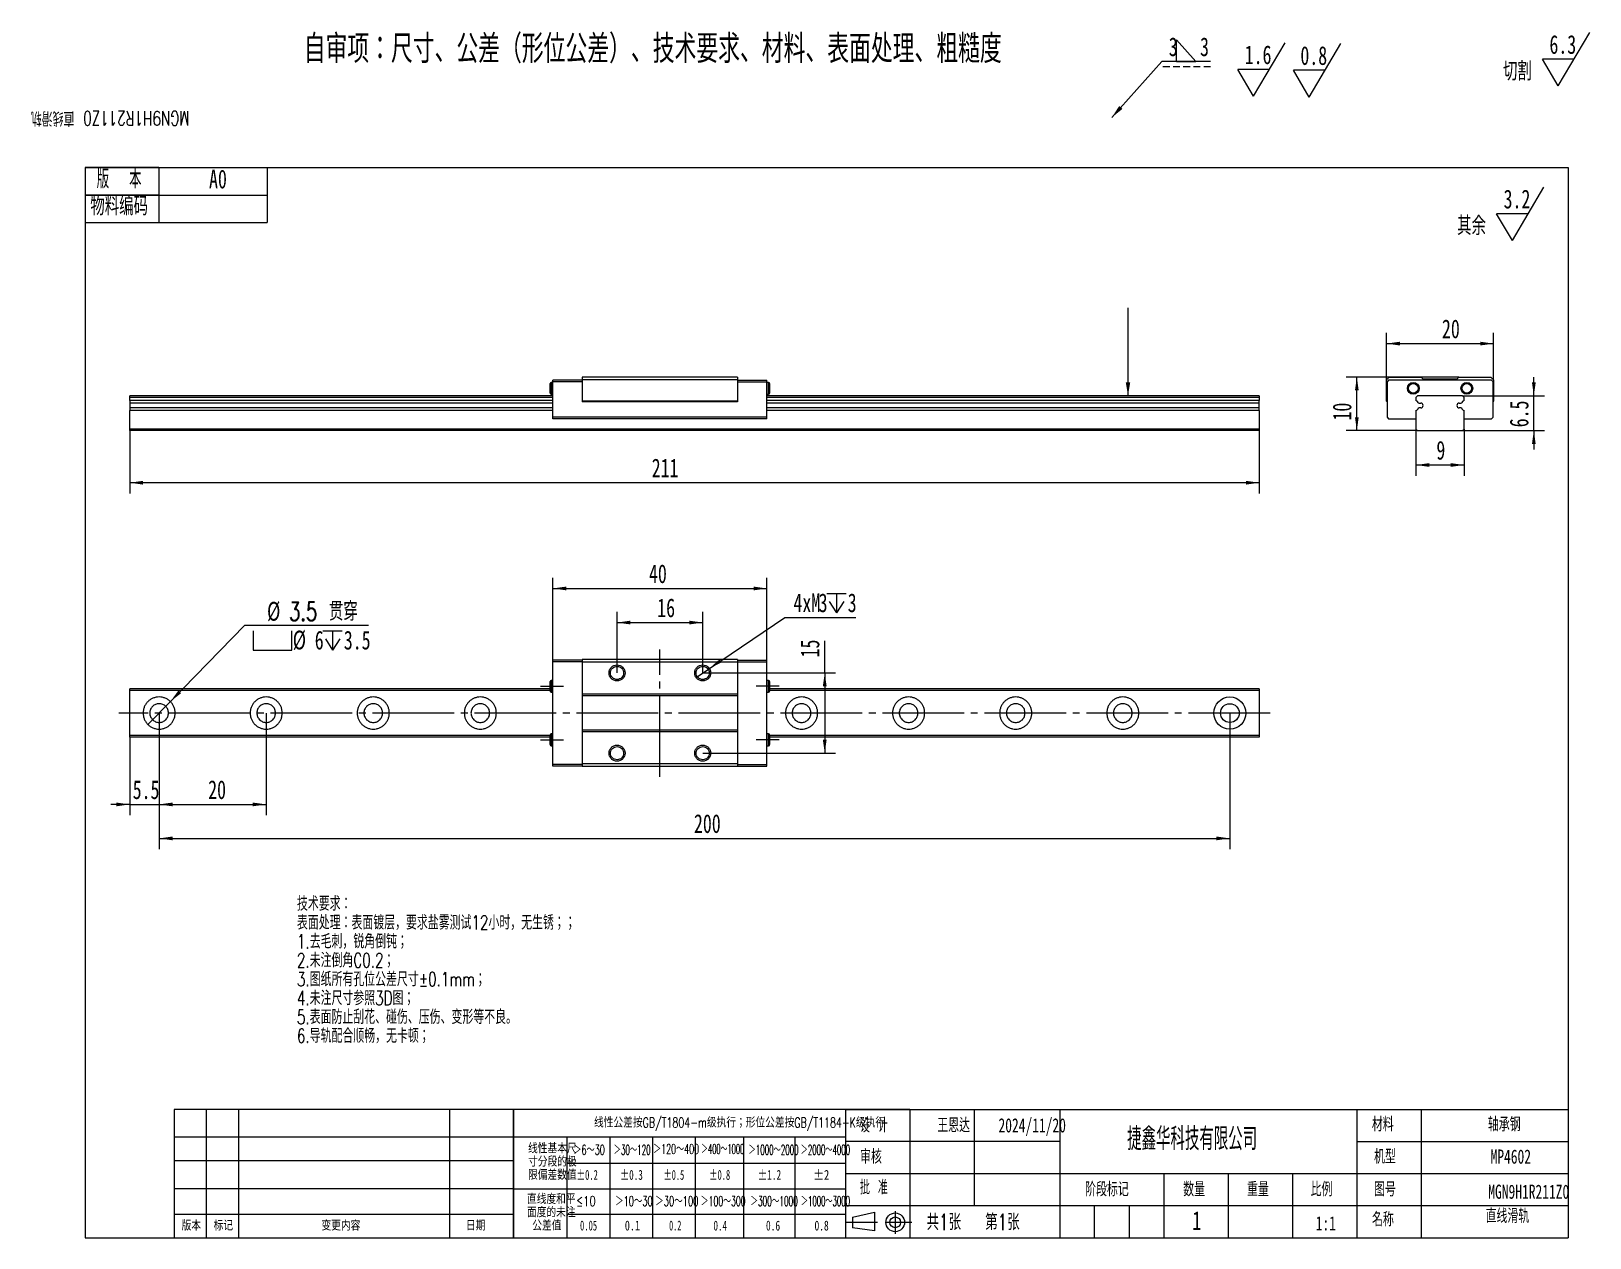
# Model space of a CAD drawing. Extents: x 4 to 515, y -34 to 231.
# Drawn here: x 4.1 to 295.2, y 5.5 to 230.9 of the extents above; entities that cross this region are included whole.
import ezdxf

# ---------------------------------------------------------------- set-up
doc = ezdxf.new("R2010")
doc.units = 0
for name, pattern in [('SLD-CENTER', [19.05, 15.24, -1.27, 1.27, -1.27]), ('SLD-DASHED', [1.905, 1.27, -0.635]), ('SLD-SOLID', [0])]:
    doc.linetypes.add(name, pattern=pattern)
doc.layers.get('0').update_dxf_attribs({"linetype": 'CONTINUOUS'})
doc.layers.add('FORMAT', color=7, linetype='SLD-SOLID')
doc.layers.add('轮廓实线层', color=7, linetype='SLD-SOLID')
doc.styles.add('SLDTEXTSTYLE0', font='TXT', dxfattribs={"width": 0.7, "bigfont": 'bigfont'})
doc.styles.add('SLDTEXTSTYLE1', font='TXT', dxfattribs={"width": 0.7})
doc.styles.add('SLDTEXTSTYLE10', font='TXT', dxfattribs={"width": 0.569954, "bigfont": 'bigfont'})
doc.styles.add('SLDTEXTSTYLE11', font='TXT', dxfattribs={"width": 0.542825, "bigfont": 'bigfont'})
doc.styles.add('SLDTEXTSTYLE12', font='TXT', dxfattribs={"width": 0.607411, "bigfont": 'bigfont'})
doc.styles.add('SLDTEXTSTYLE13', font='TXT', dxfattribs={"width": 0.494457, "bigfont": 'bigfont'})
doc.styles.add('SLDTEXTSTYLE14', font='TXT', dxfattribs={"width": 0.523419, "bigfont": 'bigfont'})
doc.styles.add('SLDTEXTSTYLE15', font='TXT', dxfattribs={"width": 0.677411})
doc.styles.add('SLDTEXTSTYLE16', font='TXT', dxfattribs={"width": 0.616681})
doc.styles.add('SLDTEXTSTYLE17', font='TXT', dxfattribs={"width": 0.592279})
doc.styles.add('SLDTEXTSTYLE18', font='TXT', dxfattribs={"width": 0.633851})
doc.styles.add('SLDTEXTSTYLE19', font='TXT', dxfattribs={"width": 0.751649})
doc.styles.add('SLDTEXTSTYLE2', font='TXT', dxfattribs={"width": 0.579353, "bigfont": 'bigfont'})
doc.styles.add('SLDTEXTSTYLE20', font='TXT', dxfattribs={"width": 0.672854})
doc.styles.add('SLDTEXTSTYLE21', font='TXT', dxfattribs={"width": 0.604873})
doc.styles.add('SLDTEXTSTYLE22', font='TXT', dxfattribs={"width": 0.692137})
doc.styles.add('SLDTEXTSTYLE23', font='TXT', dxfattribs={"width": 0.516181, "bigfont": 'bigfont'})
doc.styles.add('SLDTEXTSTYLE24', font='TXT', dxfattribs={"width": 0.786906})
doc.styles.add('SLDTEXTSTYLE25', font='TXT', dxfattribs={"width": 0.513075, "bigfont": 'bigfont'})
doc.styles.add('SLDTEXTSTYLE26', font='TXT', dxfattribs={"width": 0.6, "bigfont": 'bigfont'})
doc.styles.add('SLDTEXTSTYLE3', font='TXT', dxfattribs={"width": 0.633333, "bigfont": 'bigfont'})
doc.styles.add('SLDTEXTSTYLE4', font='TXT', dxfattribs={"width": 0.589499, "bigfont": 'bigfont'})
doc.styles.add('SLDTEXTSTYLE5', font='TXT', dxfattribs={"width": 0.526455, "bigfont": 'bigfont'})
doc.styles.add('SLDTEXTSTYLE6', font='TXT', dxfattribs={"width": 0.583287, "bigfont": 'bigfont'})
doc.styles.add('SLDTEXTSTYLE7', font='TXT', dxfattribs={"width": 0.632085})
doc.styles.add('SLDTEXTSTYLE8', font='TXT', dxfattribs={"width": 0.735068, "bigfont": 'bigfont'})
doc.styles.add('SLDTEXTSTYLE9', font='TXT', dxfattribs={"width": 0.615255, "bigfont": 'bigfont'})
doc.dimstyles.new('SLDDIMSTYLE0', dxfattribs={"dimtxt": 0.18, "dimasz": 2.5, "dimexe": 0, "dimexo": 0.0625, "dimgap": 0, "dimtad": 0, "dimtih": 1, "dimtoh": 1, "dimdec": 0, "dimrnd": 1e-09, "dimzin": 0, "dimtxsty": 'STANDARD', "dimsah": 1, "dimcen": 0.09, "dimazin": 3, "dimtfac": 2.5, "dimtdec": 0, "dimtofl": 0, "dimtmove": 0, "dimatfit": 3, "dimtolj": 1, "dimtzin": 0})
doc.dimstyles.new('SLDDIMSTYLE1', dxfattribs={"dimtxt": 3.5, "dimasz": 2.5, "dimexe": 0, "dimexo": 0.0625, "dimgap": 0.875, "dimtad": 2, "dimrnd": 1e-09, "dimzin": 12, "dimtxsty": 'SLDTEXTSTYLE1', "dimsah": 1, "dimcen": 0.09, "dimazin": 3, "dimtfac": 1, "dimtofl": 0, "dimtmove": 0, "dimatfit": 3, "dimtolj": 1, "dimtzin": 12})
doc.dimstyles.new('SLDDIMSTYLE3', dxfattribs={"dimtxt": 3.5, "dimasz": 2.5, "dimexe": 0, "dimexo": 0.0625, "dimgap": 0.875, "dimtad": 2, "dimrnd": 1e-09, "dimzin": 12, "dimtxsty": 'SLDTEXTSTYLE1', "dimsah": 1, "dimcen": 0.09, "dimazin": 3, "dimtfac": 1, "dimtmove": 0, "dimatfit": 3, "dimtolj": 1, "dimtzin": 12})
doc.dimstyles.new('SLDDIMSTYLE4', dxfattribs={"dimtxt": 3.5, "dimasz": 2.5, "dimexe": 0, "dimexo": 0.0625, "dimgap": 0.875, "dimtad": 0, "dimtih": 1, "dimtoh": 1, "dimrnd": 1e-09, "dimzin": 12, "dimtxsty": 'SLDTEXTSTYLE1', "dimblk1": 'NONE', "dimsah": 1, "dimcen": 0, "dimazin": 3, "dimtfac": 1, "dimtmove": 0, "dimatfit": 3, "dimtolj": 1, "dimtzin": 12})
doc.dimstyles.new('SLDDIMSTYLE5', dxfattribs={"dimtxt": 3.5, "dimasz": 2.5, "dimexe": 0, "dimexo": 0.0625, "dimgap": 0.875, "dimtad": 0, "dimtih": 1, "dimtoh": 1, "dimrnd": 1e-09, "dimzin": 12, "dimtxsty": 'SLDTEXTSTYLE1', "dimblk1": 'NONE', "dimsah": 1, "dimcen": 0, "dimazin": 3, "dimtfac": 1, "dimtmove": 0, "dimatfit": 3, "dimtolj": 1, "dimtzin": 12})

# ---------------------------------------------------------------- blocks, each defined once
blk = doc.blocks.new('SW_NOTE_0_13')
at = {"layer": 'FORMAT', "color": 0, "attachment_point": 1, "style": 'SLDTEXTSTYLE0'}
for s, insert, char_height in [('技术要求：', (0, 3.41), 2.646), ('表面处理：表面镀层，要求盐雾测试12小时，无生锈；；', (0, -0.12), 2.6458), ('1.去毛刺，锐角倒钝；', (0, -3.64), 2.6458), ('2.未注倒角C0.2；', (0, -7.17), 2.6458), ('3.图纸所有孔位公差尺寸±0.1mm；', (0, -10.7), 2.6458), ('4.未注尺寸参照3D图；', (0, -14.23), 2.6458), ('5.表面防止刮花、碰伤、压伤、变形等不良。', (0, -17.76), 2.6458), ('6.导轨配合顺畅，无卡顿；', (0, -21.28), 2.6458)]:
    blk.add_mtext(s, dxfattribs=dict(at, insert=insert, char_height=char_height))
blk = doc.blocks.new('SW_NOTE_0_14')
at = {"layer": 'FORMAT', "color": 0, "char_height": 1.852, "attachment_point": 2, "style": 'SLDTEXTSTYLE0'}
for s, insert in [('线性基本尺', (6.37, 2.39)), ('寸分段的极', (6.37, -0.08)), ('限偏差数值', (6.37, -2.55))]:
    blk.add_mtext(s, dxfattribs=dict(at, insert=insert))
blk = doc.blocks.new('SW_NOTE_0_15')
at = {"layer": 'FORMAT', "color": 0, "char_height": 1.852, "attachment_point": 2, "style": 'SLDTEXTSTYLE0'}
for s, insert in [('面度的未注', (6.37, -0.08)), ('直线度和平', (6.37, 2.39)), ('公差值', (5.55, -2.55))]:
    blk.add_mtext(s, dxfattribs=dict(at, insert=insert))
blk = doc.blocks.new('SW_NOTE_0_16')
at = {"layer": 'FORMAT', "color": 0, "attachment_point": 2}
for s, insert, char_height, style in [('MGN9H1R211Z0', (13.68, 3.41), 2.6458, 'SLDTEXTSTYLE1'), ('直线滑轨', (9.69, -1.12), 2.646, 'SLDTEXTSTYLE0')]:
    blk.add_mtext(s, dxfattribs=dict(at, insert=insert, char_height=char_height, style=style))
blk = doc.blocks.new('SW_SFSYMBOL_0')
at = {"layer": 'FORMAT', "color": 0}
for p, q in [((1.65, -5), (7.55, 5)), ((1.65, -5), (-1.3, 0)), ((4.6, 0), (-1.3, 0))]:
    blk.add_line(p, q, dxfattribs=at)
at = {"layer": 'FORMAT', "color": 0, "char_height": 3.5, "attachment_point": 1}
for s, insert, style in [('3.2', (0, 4.51), 'SLDTEXTSTYLE1'), ('其余', (-8.67, -0.49), 'SLDTEXTSTYLE0')]:
    blk.add_mtext(s, dxfattribs=dict(at, insert=insert, style=style))
blk = doc.blocks.new('SW_SFSYMBOL_1')
at = {"layer": 'FORMAT', "color": 0}
for p, q in [((1.65, -5), (7.55, 5)), ((1.65, -5), (-1.3, 0)), ((4.6, 0), (-1.3, 0))]:
    blk.add_line(p, q, dxfattribs=at)
at = {"layer": 'FORMAT', "color": 0, "char_height": 3.5, "attachment_point": 1}
for s, insert, style in [('6.3', (0, 4.51), 'SLDTEXTSTYLE1'), ('切割', (-8.67, -0.49), 'SLDTEXTSTYLE0')]:
    blk.add_mtext(s, dxfattribs=dict(at, insert=insert, style=style))
blk = doc.blocks.new('SW_SFSYMBOL_2')
at = {"layer": 'FORMAT', "color": 0}
for p, q in [((1.65, -5), (7.55, 5)), ((1.65, -5), (-1.3, 0)), ((4.6, 0), (-1.3, 0))]:
    blk.add_line(p, q, dxfattribs=at)
at = {"layer": 'FORMAT', "color": 0, "insert": (0, 4.51), "char_height": 3.5, "attachment_point": 1, "style": 'SLDTEXTSTYLE1'}
blk.add_mtext('0.8', dxfattribs=at)
blk = doc.blocks.new('SW_SFSYMBOL_3')
at = {"layer": 'FORMAT', "color": 0}
for p, q in [((1.65, -5), (7.55, 5)), ((1.65, -5), (-1.3, 0)), ((4.6, 0), (-1.3, 0))]:
    blk.add_line(p, q, dxfattribs=at)
at = {"layer": 'FORMAT', "color": 0, "insert": (0, 4.51), "char_height": 3.5, "attachment_point": 1, "style": 'SLDTEXTSTYLE1'}
blk.add_mtext('1.6', dxfattribs=at)
blk = doc.blocks.new('SW_SYMBOL_WELD_FILL')
at = {"layer": 'FORMAT', "color": 0}
for p, q in [((100, 0), (100, 900)), ((100, 900), (900, 0)), ((100, 0), (900, 0))]:
    blk.add_line(p, q, dxfattribs=at)
blk = doc.blocks.new('SW_WELDSYMBOL_0')
at = {"layer": 'FORMAT', "color": 0}
blk.add_line((9.11, 0), (0, 0), dxfattribs=at)
at = {"layer": 'FORMAT', "color": 0, "linetype": 'SLD-DASHED'}
blk.add_line((9.11, -1), (0, -1), dxfattribs=at)
at = {"layer": 'FORMAT', "color": 0, "xscale": 0.004511737089201878, "yscale": 0.004511737089201878, "zscale": 0.004511737089201878}
blk.add_blockref('SW_SYMBOL_WELD_FILL', (2.29, 0), dxfattribs=at)
at = {"layer": 'FORMAT', "color": 0, "char_height": 3.5, "attachment_point": 1, "style": 'SLDTEXTSTYLE1'}
for insert in [(1.31, 4.51), (7.15, 4.51)]:
    blk.add_mtext('3', dxfattribs=dict(at, insert=insert))
blk = doc.blocks.new('_D')
at = {"layer": 'FORMAT'}
for p, q in [((22.47, 156.57), (22.47, 144.54)), ((233.47, 156.57), (233.47, 144.54)), ((233.47, 146.54), (22.47, 146.54))]:
    blk.add_line(p, q, dxfattribs=at)
for points in [[(22.47, 146.54), (24.97, 146.19), (24.97, 146.89)], [(233.47, 146.54), (230.97, 146.89), (230.97, 146.19)]]:
    blk.add_solid(points, dxfattribs=at)
at = {"layer": 'FORMAT', "insert": (119.98, 151.05), "char_height": 3.5, "attachment_point": 1, "style": 'SLDTEXTSTYLE1'}
blk.add_mtext('211', dxfattribs=at)
blk = doc.blocks.new('_D_1')
at = {"layer": 'FORMAT'}
for p, q in [((270.73, 166.27), (249.69, 166.27)), ((251.69, 156.27), (251.69, 166.27)), ((263.03, 156.27), (249.69, 156.27))]:
    blk.add_line(p, q, dxfattribs=at)
for points in [[(251.69, 166.27), (251.34, 163.77), (252.04, 163.77)], [(251.69, 156.27), (252.04, 158.77), (251.34, 158.77)]]:
    blk.add_solid(points, dxfattribs=at)
at = {"layer": 'FORMAT', "insert": (247.17, 158.16), "char_height": 3.5, "attachment_point": 1, "rotation": 90, "style": 'SLDTEXTSTYLE1'}
blk.add_mtext('10', dxfattribs=at)
blk = doc.blocks.new('_D_2')
at = {"layer": 'FORMAT'}
for p, q in [((257.23, 163.53), (257.23, 174.53)), ((257.23, 172.53), (277.23, 172.53)), ((277.23, 165.77), (277.23, 174.53))]:
    blk.add_line(p, q, dxfattribs=at)
for points in [[(257.23, 172.53), (259.73, 172.18), (259.73, 172.88)], [(277.23, 172.53), (274.73, 172.88), (274.73, 172.18)]]:
    blk.add_solid(points, dxfattribs=at)
at = {"layer": 'FORMAT', "insert": (267.59, 177.04), "char_height": 3.5, "attachment_point": 1, "style": 'SLDTEXTSTYLE1'}
blk.add_mtext('20', dxfattribs=at)
blk = doc.blocks.new('_D_3')
at = {"layer": 'FORMAT'}
for p, q in [((262.73, 156.57), (262.73, 147.85)), ((271.73, 156.57), (271.73, 147.85)), ((262.73, 149.85), (271.73, 149.85))]:
    blk.add_line(p, q, dxfattribs=at)
for points in [[(262.73, 149.85), (265.23, 149.5), (265.23, 150.2)], [(271.73, 149.85), (269.23, 150.2), (269.23, 149.5)]]:
    blk.add_solid(points, dxfattribs=at)
at = {"layer": 'FORMAT', "insert": (266.55, 154.36), "char_height": 3.5, "attachment_point": 1, "style": 'SLDTEXTSTYLE1'}
blk.add_mtext('9', dxfattribs=at)
blk = doc.blocks.new('_D_4')
at = {"layer": 'FORMAT'}
for p, q in [((284.75, 162.77), (284.75, 166.27)), ((271.43, 162.77), (286.75, 162.77)), ((284.75, 156.27), (284.75, 162.77)), ((268.98, 156.27), (286.75, 156.27)), ((284.75, 156.27), (284.75, 152.77))]:
    blk.add_line(p, q, dxfattribs=at)
for points in [[(284.75, 162.77), (285.1, 165.27), (284.4, 165.27)], [(284.75, 156.27), (284.4, 153.77), (285.1, 153.77)]]:
    blk.add_solid(points, dxfattribs=at)
at = {"layer": 'FORMAT', "insert": (280.24, 156.89), "char_height": 3.5, "attachment_point": 1, "rotation": 90, "style": 'SLDTEXTSTYLE1'}
blk.add_mtext('6.5', dxfattribs=at)
blk = doc.blocks.new('_D_5')
at = {"layer": 'FORMAT'}
for p, q in [((27.97, 103.5), (27.97, 84.43)), ((22.47, 99), (22.47, 84.43)), ((22.47, 86.43), (18.97, 86.43)), ((22.47, 86.43), (27.97, 86.43)), ((27.97, 86.43), (31.47, 86.43))]:
    blk.add_line(p, q, dxfattribs=at)
for points in [[(22.47, 86.43), (19.97, 86.78), (19.97, 86.08)], [(27.97, 86.43), (30.47, 86.08), (30.47, 86.78)]]:
    blk.add_solid(points, dxfattribs=at)
at = {"layer": 'FORMAT', "insert": (23.03, 90.94), "char_height": 3.5, "attachment_point": 1, "style": 'SLDTEXTSTYLE1'}
blk.add_mtext('5.5', dxfattribs=at)
blk = doc.blocks.new('_D_6')
at = {"layer": 'FORMAT'}
for p, q in [((27.97, 103.5), (27.97, 84.43)), ((47.97, 103.5), (47.97, 84.43)), ((27.97, 86.43), (47.97, 86.43))]:
    blk.add_line(p, q, dxfattribs=at)
for points in [[(27.97, 86.43), (30.47, 86.08), (30.47, 86.78)], [(47.97, 86.43), (45.47, 86.78), (45.47, 86.08)]]:
    blk.add_solid(points, dxfattribs=at)
at = {"layer": 'FORMAT', "insert": (37.13, 90.94), "char_height": 3.5, "attachment_point": 1, "style": 'SLDTEXTSTYLE1'}
blk.add_mtext('20', dxfattribs=at)
blk = doc.blocks.new('_D_7')
at = {"layer": 'FORMAT'}
for p, q in [((113.51, 111), (113.51, 122.41)), ((129.51, 111), (129.51, 122.41)), ((113.51, 120.41), (129.51, 120.41))]:
    blk.add_line(p, q, dxfattribs=at)
for points in [[(113.51, 120.41), (116.01, 120.06), (116.01, 120.76)], [(129.51, 120.41), (127.01, 120.76), (127.01, 120.06)]]:
    blk.add_solid(points, dxfattribs=at)
at = {"layer": 'FORMAT', "insert": (121.01, 124.92), "char_height": 3.5, "attachment_point": 1, "style": 'SLDTEXTSTYLE1'}
blk.add_mtext('16', dxfattribs=at)
blk = doc.blocks.new('_D_8')
at = {"layer": 'FORMAT'}
for p, q in [((152.3, 111), (152.3, 116.97)), ((129.51, 111), (154.3, 111)), ((152.3, 111), (152.3, 96)), ((129.51, 96), (154.3, 96))]:
    blk.add_line(p, q, dxfattribs=at)
for points in [[(152.3, 111), (151.95, 108.5), (152.65, 108.5)], [(152.3, 96), (152.65, 98.5), (151.95, 98.5)]]:
    blk.add_solid(points, dxfattribs=at)
at = {"layer": 'FORMAT', "insert": (147.78, 113.9), "char_height": 3.5, "attachment_point": 1, "rotation": 90, "style": 'SLDTEXTSTYLE1'}
blk.add_mtext('15', dxfattribs=at)
blk = doc.blocks.new('SW_SYMBOL_HOLE_SPOT')
at = {"layer": 'FORMAT', "color": 0}
for p, q in [((0, 875), (0, 75)), ((1600, 75), (1600, 875)), ((0, 75), (1600, 75))]:
    blk.add_line(p, q, dxfattribs=at)
blk = doc.blocks.new('SW_SYMBOL_HOLE_DEPTH')
at = {"layer": 'FORMAT', "color": 0}
for p, q in [((0, 875), (800, 875)), ((400, 875), (400, 75)), ((100, 555), (400, 75)), ((700, 555), (400, 75))]:
    blk.add_line(p, q, dxfattribs=at)
blk = doc.blocks.new('_D_9')
at = {"layer": 'FORMAT'}
for p, q in [((30.07, 105.65), (43.98, 119.94)), ((43.98, 119.94), (67.07, 119.94)), ((25.88, 101.35), (30.07, 105.65))]:
    blk.add_line(p, q, dxfattribs=at)
blk.add_solid([(30.07, 105.65), (32.06, 107.2), (31.56, 107.69)], dxfattribs=at)
at = {"layer": 'FORMAT', "xscale": 0.004511737089201878, "yscale": 0.004511737089201878, "zscale": 0.004511737089201878}
for name, p in [('SW_SYMBOL_HOLE_SPOT', (45.56, 114.89)), ('SW_SYMBOL_HOLE_DEPTH', (58.57, 114.89))]:
    blk.add_blockref(name, p, dxfattribs=at)
at = {"layer": 'FORMAT', "char_height": 3.5, "attachment_point": 1}
for s, insert, style in [('%%c', (48.13, 124.27), 'SLDTEXTSTYLE1'), ('3.5 贯穿', (52.25, 124.25), 'SLDTEXTSTYLE0'), ('%%c', (52.93, 118.9), 'SLDTEXTSTYLE1'), ('6', (57.04, 118.88), 'SLDTEXTSTYLE1'), ('3.5', (62.47, 118.88), 'SLDTEXTSTYLE1')]:
    blk.add_mtext(s, dxfattribs=dict(at, insert=insert, style=style))
blk = doc.blocks.new('_NONE')
blk = doc.blocks.new('_D_10')
at = {"layer": 'FORMAT'}
for p, q in [((130.75, 111.84), (144.87, 121.35)), ((144.87, 121.35), (158.13, 121.35)), ((128.27, 110.16), (130.75, 111.84))]:
    blk.add_line(p, q, dxfattribs=at)
blk.add_solid([(130.75, 111.84), (133.02, 112.95), (132.63, 113.53)], dxfattribs=at)
at = {"layer": 'FORMAT', "xscale": 0.004511737089201878, "yscale": 0.004511737089201878, "zscale": 0.004511737089201878}
blk.add_blockref('SW_SYMBOL_HOLE_DEPTH', (152.7, 121.87), dxfattribs=at)
at = {"layer": 'FORMAT', "char_height": 3.5, "attachment_point": 1, "style": 'SLDTEXTSTYLE1'}
for s, insert in [('4xM', (146.46, 125.86)), ('3', (151.16, 125.86)), ('3', (156.59, 125.86))]:
    blk.add_mtext(s, dxfattribs=dict(at, insert=insert))
blk = doc.blocks.new('_D_11')
at = {"layer": 'FORMAT'}
for p, q in [((101.51, 113.4), (101.51, 128.78)), ((141.51, 113.4), (141.51, 128.78)), ((101.51, 126.78), (141.51, 126.78))]:
    blk.add_line(p, q, dxfattribs=at)
for points in [[(101.51, 126.78), (104.01, 126.43), (104.01, 127.13)], [(141.51, 126.78), (139.01, 127.13), (139.01, 126.43)]]:
    blk.add_solid(points, dxfattribs=at)
at = {"layer": 'FORMAT', "insert": (119.47, 131.29), "char_height": 3.5, "attachment_point": 1, "style": 'SLDTEXTSTYLE1'}
blk.add_mtext('40', dxfattribs=at)
blk = doc.blocks.new('_D_12')
at = {"layer": 'FORMAT'}
for p, q in [((27.97, 103.5), (27.97, 78.08)), ((227.97, 103.5), (227.97, 78.08)), ((27.97, 80.08), (227.97, 80.08))]:
    blk.add_line(p, q, dxfattribs=at)
for points in [[(27.97, 80.08), (30.47, 79.73), (30.47, 80.43)], [(227.97, 80.08), (225.47, 80.43), (225.47, 79.73)]]:
    blk.add_solid(points, dxfattribs=at)
at = {"layer": 'FORMAT', "insert": (127.87, 84.6), "char_height": 3.5, "attachment_point": 1, "style": 'SLDTEXTSTYLE1'}
blk.add_mtext('200', dxfattribs=at)

msp = doc.modelspace()

# ---------------------------------------------------------------- linework, layer by layer
at = {"color": 7, "linetype": 'SLD-SOLID'}
for p, q in [((107.01, 166.275), (107.01, 165.775)), ((136.01, 166.275), (107.01, 166.275)), ((112.005, 166.28), (112.01, 166.275)), ((115.01, 166.275), (115.015, 166.28)), ((128.005, 166.28), (128.01, 166.275)), ((131.01, 166.275), (131.015, 166.28)), ((136.01, 166.275), (136.01, 165.775)), ((257.226, 165.775), (257.726, 166.275)), ((257.726, 166.275), (263.726, 166.275)), ((263.726, 166.275), (264.026, 165.975)), ((264.026, 165.975), (270.426, 165.975)), ((270.426, 165.975), (270.726, 166.275)), ((270.726, 166.275), (276.726, 166.275)), ((276.726, 166.275), (277.226, 165.775)), ((101.01, 163.275), (101.01, 165.075)), ((101.51, 165.275), (101.21, 165.275)), ((101.21, 163.075), (101.51, 163.075)), ((107.01, 165.675), (101.51, 165.675)), ((101.51, 165.375), (101.51, 165.675)), ((107.01, 165.375), (101.51, 165.375)), ((101.51, 158.775), (101.51, 165.375)), ((107.01, 165.775), (107.01, 161.775)), ((136.01, 165.775), (107.01, 165.775)), ((136.01, 165.775), (136.01, 161.775)), ((136.01, 165.675), (141.51, 165.675)), ((136.01, 165.375), (141.51, 165.375)), ((141.51, 165.375), (141.51, 165.675)), ((141.51, 158.775), (141.51, 165.375)), ((141.81, 165.275), (141.51, 165.275)), ((141.51, 163.075), (141.81, 163.075)), ((142.01, 165.075), (142.01, 164.175)), ((142.01, 164.175), (142.01, 163.275)), ((257.226, 164.02), (257.226, 165.775)), ((257.226, 161.775), (257.226, 163.53)), ((257.626, 165.675), (257.326, 165.375)), ((257.326, 165.375), (257.326, 158.775)), ((276.826, 165.675), (257.626, 165.675)), ((277.126, 165.375), (276.826, 165.675)), ((277.126, 158.775), (277.126, 165.375)), ((277.226, 165.775), (277.226, 161.775)), ((22.473, 162.475), (22.473, 162.775)), ((101.51, 162.775), (22.473, 162.775)), ((22.473, 161.885), (22.473, 162.475)), ((101.51, 162.475), (22.473, 162.475)), ((101.51, 161.885), (22.473, 161.885)), ((22.473, 161.885), (22.473, 161.41)), ((101.51, 161.41), (22.473, 161.41)), ((22.473, 161.41), (22.473, 160.51)), ((22.473, 160.51), (22.473, 160.035)), ((101.51, 160.51), (22.473, 160.51)), ((107.01, 161.775), (107.01, 161.675)), ((136.01, 161.775), (107.01, 161.775)), ((136.01, 161.675), (107.01, 161.675)), ((136.01, 161.775), (136.01, 161.675)), ((233.473, 162.775), (141.51, 162.775)), ((233.473, 162.475), (141.51, 162.475)), ((233.473, 161.885), (141.51, 161.885)), ((233.473, 161.41), (141.51, 161.41)), ((233.473, 160.51), (141.51, 160.51)), ((233.473, 162.775), (233.473, 162.475)), ((233.473, 162.475), (233.473, 161.885)), ((233.473, 161.41), (233.473, 161.885)), ((233.473, 160.51), (233.473, 161.41)), ((233.473, 160.035), (233.473, 160.51)), ((257.326, 161.675), (257.226, 161.775)), ((263.026, 162.775), (262.726, 162.475)), ((262.726, 162.475), (262.726, 161.885)), ((271.426, 162.775), (263.026, 162.775)), ((263.227, 161.41), (263.626, 161.41)), ((263.626, 160.51), (263.227, 160.51)), ((270.826, 161.41), (271.225, 161.41)), ((271.225, 160.51), (270.826, 160.51)), ((271.726, 162.475), (271.426, 162.775)), ((271.726, 161.885), (271.726, 162.475)), ((277.226, 161.775), (277.126, 161.675)), ((101.51, 160.035), (22.473, 160.035)), ((22.473, 156.575), (22.473, 160.035)), ((141.51, 158.775), (101.51, 158.775)), ((101.51, 158.475), (101.51, 158.775)), ((141.51, 158.475), (101.51, 158.475)), ((233.473, 160.035), (141.51, 160.035)), ((141.51, 158.475), (141.51, 158.775)), ((233.473, 160.035), (233.473, 156.575)), ((257.326, 158.775), (257.626, 158.475)), ((257.626, 158.475), (262.726, 158.475)), ((262.726, 160.035), (262.726, 156.575)), ((271.726, 156.575), (271.726, 160.035)), ((271.726, 158.475), (276.826, 158.475)), ((276.826, 158.475), (277.126, 158.775)), ((22.473, 156.275), (22.473, 156.575)), ((233.473, 156.575), (22.473, 156.575)), ((233.473, 156.275), (22.473, 156.275)), ((233.473, 156.575), (233.473, 156.275)), ((262.726, 156.575), (263.026, 156.275)), ((263.026, 156.275), (271.426, 156.275)), ((271.426, 156.275), (271.726, 156.575)), ((107.01, 113.402), (101.51, 113.402)), ((101.51, 113.102), (101.51, 113.402)), ((107.01, 113.102), (101.51, 113.102)), ((101.51, 93.902), (101.51, 113.102)), ((136.01, 113.502), (107.01, 113.502)), ((107.01, 113.502), (107.01, 113.002)), ((107.01, 113.002), (107.01, 107.002)), ((136.01, 113.002), (107.01, 113.002)), ((136.01, 113.502), (136.01, 113.002)), ((136.01, 113.402), (141.51, 113.402)), ((136.01, 113.102), (141.51, 113.102)), ((136.01, 113.002), (136.01, 107.002)), ((141.51, 113.102), (141.51, 113.402)), ((141.51, 93.902), (141.51, 113.102)), ((101.01, 108.002), (22.473, 108.002)), ((22.473, 107.702), (22.473, 108.002)), ((101.01, 107.602), (101.01, 109.402)), ((101.51, 109.602), (101.21, 109.602)), ((141.81, 109.602), (141.51, 109.602)), ((142.01, 109.402), (142.01, 107.602)), ((233.473, 108.002), (142.01, 108.002)), ((233.473, 108.002), (233.473, 107.702)), ((22.473, 99.302), (22.473, 107.702)), ((101.01, 107.702), (22.473, 107.702)), ((101.21, 107.402), (101.51, 107.402)), ((136.01, 107.002), (107.01, 107.002)), ((107.01, 107.002), (107.01, 106.702)), ((136.01, 106.702), (107.01, 106.702)), ((107.01, 106.702), (107.01, 100.302)), ((136.01, 107.002), (136.01, 106.702)), ((136.01, 106.702), (136.01, 100.302)), ((141.51, 107.402), (141.81, 107.402)), ((233.473, 107.702), (142.01, 107.702)), ((233.473, 107.702), (233.473, 99.302)), ((101.01, 99.302), (22.473, 99.302)), ((22.473, 99.002), (22.473, 99.302)), ((101.01, 99.002), (22.473, 99.002)), ((101.01, 97.602), (101.01, 99.402)), ((101.51, 99.602), (101.21, 99.602)), ((136.01, 100.302), (107.01, 100.302)), ((107.01, 100.302), (107.01, 100.002)), ((107.01, 100.002), (107.01, 94.002)), ((136.01, 100.002), (107.01, 100.002)), ((136.01, 100.302), (136.01, 100.002)), ((136.01, 100.002), (136.01, 94.002)), ((141.81, 99.602), (141.51, 99.602)), ((142.01, 99.402), (142.01, 97.602)), ((233.473, 99.302), (142.01, 99.302)), ((233.473, 99.002), (142.01, 99.002)), ((233.473, 99.302), (233.473, 99.002)), ((101.21, 97.402), (101.51, 97.402)), ((141.51, 97.402), (141.81, 97.402)), ((107.01, 93.902), (101.51, 93.902)), ((101.51, 93.602), (101.51, 93.902)), ((107.01, 93.602), (101.51, 93.602)), ((136.01, 94.002), (107.01, 94.002)), ((107.01, 94.002), (107.01, 93.502)), ((136.01, 93.502), (107.01, 93.502)), ((136.01, 94.002), (136.01, 93.502)), ((136.01, 93.902), (141.51, 93.902)), ((136.01, 93.602), (141.51, 93.602)), ((141.51, 93.602), (141.51, 93.902)), ((94.186, 14.63), (30.786, 14.63))]:
    msp.add_line(p, q, dxfattribs=at)
at = {"color": 1, "linetype": 'SLD-SOLID'}
for p, q in [((101.21, 165.275), (101.21, 163.075)), ((141.81, 164.175), (141.81, 165.275)), ((141.81, 163.075), (141.81, 164.175)), ((101.21, 109.602), (101.21, 107.402)), ((141.81, 107.402), (141.81, 109.602)), ((101.21, 99.602), (101.21, 97.402)), ((141.81, 97.402), (141.81, 99.602))]:
    msp.add_line(p, q, dxfattribs=at)
at = {"color": 7, "linetype": 'SLD-SOLID'}
for centre, radius in [((262.226, 164.175), 1.1), ((262.226, 164.175), 0.9), ((272.226, 164.175), 1.1), ((272.226, 164.175), 0.9), ((227.973, 103.502), 3), ((227.973, 103.502), 1.75)]:
    msp.add_circle(centre, radius, dxfattribs=at)
for centre, radius, start, end in [((101.21, 165.075), 0.2, 90, 180), ((101.21, 163.275), 0.2, 180, 270), ((141.81, 165.075), 0.2, 0, 90), ((141.81, 163.275), 0.2, 270, 0), ((256.976, 163.775), 0.35, 0.96854, 44.427), ((256.976, 163.775), 0.35, 315.573, 359.03146), ((262.258, 160.889), 1.1, 28.237, 64.81492), ((262.258, 161.03), 1.1, 295.18508, 331.763), ((263.626, 160.96), 0.45, 270, 90), ((270.826, 160.96), 0.45, 90, 270), ((272.194, 160.889), 1.1, 115.18508, 151.763), ((272.194, 161.03), 1.1, 208.237, 244.81492), ((101.21, 109.402), 0.2, 90, 180), ((141.81, 109.402), 0.2, 0, 90), ((101.21, 107.602), 0.2, 180, 270), ((141.81, 107.602), 0.2, 270, 0), ((101.21, 99.402), 0.2, 90, 180), ((141.81, 99.402), 0.2, 0, 90), ((101.21, 97.602), 0.2, 180, 270), ((141.81, 97.602), 0.2, 270, 0)]:
    msp.add_arc(centre, radius, start, end, dxfattribs=at)
for points in [[(112.01, 111.002), (112.032, 110.806), (112.077, 110.413), (112.424, 109.914), (112.92, 109.58), (113.51, 109.463), (114.099, 109.58), (114.598, 109.914), (114.932, 110.413), (115.049, 111.002), (114.932, 111.591), (114.598, 112.09), (114.099, 112.424), (113.51, 112.541), (112.92, 112.424), (112.424, 112.09), (112.077, 111.591), (112.032, 111.198), (112.01, 111.002)], [(112.28, 111.002), (112.299, 110.841), (112.336, 110.519), (112.62, 110.11), (113.026, 109.836), (113.51, 109.74), (113.992, 109.836), (114.402, 110.11), (114.675, 110.519), (114.771, 111.002), (114.675, 111.485), (114.402, 111.894), (113.992, 112.167), (113.51, 112.263), (113.026, 112.167), (112.62, 111.894), (112.336, 111.485), (112.299, 111.163), (112.28, 111.002)], [(128.01, 111.002), (128.032, 110.806), (128.077, 110.413), (128.424, 109.914), (128.92, 109.58), (129.51, 109.463), (130.099, 109.58), (130.598, 109.914), (130.932, 110.413), (131.049, 111.002), (130.932, 111.591), (130.598, 112.09), (130.099, 112.424), (129.51, 112.541), (128.92, 112.424), (128.424, 112.09), (128.077, 111.591), (128.032, 111.198), (128.01, 111.002)], [(128.28, 111.002), (128.299, 110.841), (128.336, 110.519), (128.62, 110.11), (129.026, 109.836), (129.51, 109.74), (129.992, 109.836), (130.402, 110.11), (130.675, 110.519), (130.771, 111.002), (130.675, 111.485), (130.402, 111.894), (129.992, 112.167), (129.51, 112.263), (129.026, 112.167), (128.62, 111.894), (128.336, 111.485), (128.299, 111.163), (128.28, 111.002)], [(30.973, 103.502), (30.963, 103.305), (30.941, 102.913), (30.761, 102.347), (30.485, 101.824), (30.108, 101.367), (29.652, 100.99), (29.129, 100.713), (28.563, 100.539), (27.973, 100.483), (27.384, 100.539), (26.818, 100.713), (26.295, 100.99), (25.839, 101.367), (25.462, 101.824), (25.184, 102.347), (25.011, 102.913), (24.955, 103.502), (25.011, 104.091), (25.184, 104.657), (25.462, 105.18), (25.839, 105.636), (26.295, 106.013), (26.818, 106.291), (27.384, 106.464), (27.973, 106.521), (28.563, 106.464), (29.129, 106.291), (29.652, 106.013), (30.108, 105.636), (30.485, 105.18), (30.761, 104.657), (30.941, 104.091), (30.963, 103.698), (30.973, 103.502)], [(29.723, 103.502), (29.697, 103.273), (29.645, 102.815), (29.24, 102.232), (28.661, 101.843), (27.973, 101.706), (27.286, 101.843), (26.704, 102.232), (26.315, 102.815), (26.178, 103.502), (26.315, 104.189), (26.704, 104.772), (27.286, 105.161), (27.973, 105.297), (28.661, 105.161), (29.24, 104.772), (29.645, 104.189), (29.697, 103.731), (29.723, 103.502)], [(50.973, 103.502), (50.963, 103.305), (50.941, 102.913), (50.761, 102.347), (50.485, 101.824), (50.108, 101.367), (49.652, 100.99), (49.129, 100.713), (48.563, 100.539), (47.973, 100.483), (47.384, 100.539), (46.818, 100.713), (46.295, 100.99), (45.839, 101.367), (45.462, 101.824), (45.184, 102.347), (45.011, 102.913), (44.955, 103.502), (45.011, 104.091), (45.184, 104.657), (45.462, 105.18), (45.839, 105.636), (46.295, 106.013), (46.818, 106.291), (47.384, 106.464), (47.973, 106.521), (48.563, 106.464), (49.129, 106.291), (49.652, 106.013), (50.108, 105.636), (50.485, 105.18), (50.761, 104.657), (50.941, 104.091), (50.963, 103.698), (50.973, 103.502)], [(49.723, 103.502), (49.697, 103.273), (49.645, 102.815), (49.24, 102.232), (48.661, 101.843), (47.973, 101.706), (47.286, 101.843), (46.704, 102.232), (46.315, 102.815), (46.178, 103.502), (46.315, 104.189), (46.704, 104.772), (47.286, 105.161), (47.973, 105.297), (48.661, 105.161), (49.24, 104.772), (49.645, 104.189), (49.697, 103.731), (49.723, 103.502)], [(70.973, 103.502), (70.963, 103.305), (70.941, 102.913), (70.761, 102.347), (70.485, 101.824), (70.108, 101.367), (69.652, 100.99), (69.129, 100.713), (68.563, 100.539), (67.973, 100.483), (67.384, 100.539), (66.818, 100.713), (66.295, 100.99), (65.839, 101.367), (65.462, 101.824), (65.184, 102.347), (65.011, 102.913), (64.955, 103.502), (65.011, 104.091), (65.184, 104.657), (65.462, 105.18), (65.839, 105.636), (66.295, 106.013), (66.818, 106.291), (67.384, 106.464), (67.973, 106.521), (68.563, 106.464), (69.129, 106.291), (69.652, 106.013), (70.108, 105.636), (70.485, 105.18), (70.761, 104.657), (70.941, 104.091), (70.963, 103.698), (70.973, 103.502)], [(69.723, 103.502), (69.697, 103.273), (69.645, 102.815), (69.24, 102.232), (68.661, 101.843), (67.973, 101.706), (67.286, 101.843), (66.704, 102.232), (66.315, 102.815), (66.178, 103.502), (66.315, 104.189), (66.704, 104.772), (67.286, 105.161), (67.973, 105.297), (68.661, 105.161), (69.24, 104.772), (69.645, 104.189), (69.697, 103.731), (69.723, 103.502)], [(90.973, 103.502), (90.963, 103.305), (90.941, 102.913), (90.761, 102.347), (90.485, 101.824), (90.108, 101.367), (89.652, 100.99), (89.129, 100.713), (88.563, 100.539), (87.973, 100.483), (87.384, 100.539), (86.818, 100.713), (86.295, 100.99), (85.839, 101.367), (85.462, 101.824), (85.184, 102.347), (85.011, 102.913), (84.955, 103.502), (85.011, 104.091), (85.184, 104.657), (85.462, 105.18), (85.839, 105.636), (86.295, 106.013), (86.818, 106.291), (87.384, 106.464), (87.973, 106.521), (88.563, 106.464), (89.129, 106.291), (89.652, 106.013), (90.108, 105.636), (90.485, 105.18), (90.761, 104.657), (90.941, 104.091), (90.963, 103.698), (90.973, 103.502)], [(89.723, 103.502), (89.697, 103.273), (89.645, 102.815), (89.24, 102.232), (88.661, 101.843), (87.973, 101.706), (87.286, 101.843), (86.704, 102.232), (86.315, 102.815), (86.178, 103.502), (86.315, 104.189), (86.704, 104.772), (87.286, 105.161), (87.973, 105.297), (88.661, 105.161), (89.24, 104.772), (89.645, 104.189), (89.697, 103.731), (89.723, 103.502)], [(150.973, 103.502), (150.963, 103.305), (150.941, 102.913), (150.761, 102.347), (150.485, 101.824), (150.108, 101.367), (149.652, 100.99), (149.129, 100.713), (148.563, 100.539), (147.973, 100.483), (147.384, 100.539), (146.818, 100.713), (146.295, 100.99), (145.839, 101.367), (145.462, 101.824), (145.184, 102.347), (145.011, 102.913), (144.955, 103.502), (145.011, 104.091), (145.184, 104.657), (145.462, 105.18), (145.839, 105.636), (146.295, 106.013), (146.818, 106.291), (147.384, 106.464), (147.973, 106.521), (148.563, 106.464), (149.129, 106.291), (149.652, 106.013), (150.108, 105.636), (150.485, 105.18), (150.761, 104.657), (150.941, 104.091), (150.963, 103.698), (150.973, 103.502)], [(149.723, 103.502), (149.697, 103.273), (149.645, 102.815), (149.24, 102.232), (148.661, 101.843), (147.973, 101.706), (147.286, 101.843), (146.704, 102.232), (146.315, 102.815), (146.178, 103.502), (146.315, 104.189), (146.704, 104.772), (147.286, 105.161), (147.973, 105.297), (148.661, 105.161), (149.24, 104.772), (149.645, 104.189), (149.697, 103.731), (149.723, 103.502)], [(170.973, 103.502), (170.963, 103.305), (170.941, 102.913), (170.761, 102.347), (170.485, 101.824), (170.108, 101.367), (169.652, 100.99), (169.129, 100.713), (168.563, 100.539), (167.973, 100.483), (167.384, 100.539), (166.818, 100.713), (166.295, 100.99), (165.839, 101.367), (165.462, 101.824), (165.184, 102.347), (165.011, 102.913), (164.955, 103.502), (165.011, 104.091), (165.184, 104.657), (165.462, 105.18), (165.839, 105.636), (166.295, 106.013), (166.818, 106.291), (167.384, 106.464), (167.973, 106.521), (168.563, 106.464), (169.129, 106.291), (169.652, 106.013), (170.108, 105.636), (170.485, 105.18), (170.761, 104.657), (170.941, 104.091), (170.963, 103.698), (170.973, 103.502)], [(169.723, 103.502), (169.697, 103.273), (169.645, 102.815), (169.24, 102.232), (168.661, 101.843), (167.973, 101.706), (167.286, 101.843), (166.704, 102.232), (166.315, 102.815), (166.178, 103.502), (166.315, 104.189), (166.704, 104.772), (167.286, 105.161), (167.973, 105.297), (168.661, 105.161), (169.24, 104.772), (169.645, 104.189), (169.697, 103.731), (169.723, 103.502)], [(190.973, 103.502), (190.963, 103.305), (190.941, 102.913), (190.761, 102.347), (190.485, 101.824), (190.108, 101.367), (189.652, 100.99), (189.129, 100.713), (188.563, 100.539), (187.973, 100.483), (187.384, 100.539), (186.818, 100.713), (186.295, 100.99), (185.839, 101.367), (185.462, 101.824), (185.184, 102.347), (185.011, 102.913), (184.955, 103.502), (185.011, 104.091), (185.184, 104.657), (185.462, 105.18), (185.839, 105.636), (186.295, 106.013), (186.818, 106.291), (187.384, 106.464), (187.973, 106.521), (188.563, 106.464), (189.129, 106.291), (189.652, 106.013), (190.108, 105.636), (190.485, 105.18), (190.761, 104.657), (190.941, 104.091), (190.963, 103.698), (190.973, 103.502)], [(189.723, 103.502), (189.697, 103.273), (189.645, 102.815), (189.24, 102.232), (188.661, 101.843), (187.973, 101.706), (187.286, 101.843), (186.704, 102.232), (186.315, 102.815), (186.178, 103.502), (186.315, 104.189), (186.704, 104.772), (187.286, 105.161), (187.973, 105.297), (188.661, 105.161), (189.24, 104.772), (189.645, 104.189), (189.697, 103.731), (189.723, 103.502)], [(210.973, 103.502), (210.963, 103.305), (210.941, 102.913), (210.761, 102.347), (210.485, 101.824), (210.108, 101.367), (209.652, 100.99), (209.129, 100.713), (208.563, 100.539), (207.973, 100.483), (207.384, 100.539), (206.818, 100.713), (206.295, 100.99), (205.839, 101.367), (205.462, 101.824), (205.184, 102.347), (205.011, 102.913), (204.955, 103.502), (205.011, 104.091), (205.184, 104.657), (205.462, 105.18), (205.839, 105.636), (206.295, 106.013), (206.818, 106.291), (207.384, 106.464), (207.973, 106.521), (208.563, 106.464), (209.129, 106.291), (209.652, 106.013), (210.108, 105.636), (210.485, 105.18), (210.761, 104.657), (210.941, 104.091), (210.963, 103.698), (210.973, 103.502)], [(209.723, 103.502), (209.697, 103.273), (209.645, 102.815), (209.24, 102.232), (208.661, 101.843), (207.973, 101.706), (207.286, 101.843), (206.704, 102.232), (206.315, 102.815), (206.178, 103.502), (206.315, 104.189), (206.704, 104.772), (207.286, 105.161), (207.973, 105.297), (208.661, 105.161), (209.24, 104.772), (209.645, 104.189), (209.697, 103.731), (209.723, 103.502)], [(112.01, 96.002), (112.032, 95.806), (112.077, 95.413), (112.424, 94.914), (112.92, 94.58), (113.51, 94.463), (114.099, 94.58), (114.598, 94.914), (114.932, 95.413), (115.049, 96.002), (114.932, 96.591), (114.598, 97.09), (114.099, 97.424), (113.51, 97.541), (112.92, 97.424), (112.424, 97.09), (112.077, 96.591), (112.032, 96.198), (112.01, 96.002)], [(112.28, 96.002), (112.299, 95.841), (112.336, 95.519), (112.62, 95.11), (113.026, 94.836), (113.51, 94.74), (113.992, 94.836), (114.402, 95.11), (114.675, 95.519), (114.771, 96.002), (114.675, 96.485), (114.402, 96.894), (113.992, 97.167), (113.51, 97.263), (113.026, 97.167), (112.62, 96.894), (112.336, 96.485), (112.299, 96.163), (112.28, 96.002)], [(128.01, 96.002), (128.032, 95.806), (128.077, 95.413), (128.424, 94.914), (128.92, 94.58), (129.51, 94.463), (130.099, 94.58), (130.598, 94.914), (130.932, 95.413), (131.049, 96.002), (130.932, 96.591), (130.598, 97.09), (130.099, 97.424), (129.51, 97.541), (128.92, 97.424), (128.424, 97.09), (128.077, 96.591), (128.032, 96.198), (128.01, 96.002)], [(128.28, 96.002), (128.299, 95.841), (128.336, 95.519), (128.62, 95.11), (129.026, 94.836), (129.51, 94.74), (129.992, 94.836), (130.402, 95.11), (130.675, 95.519), (130.771, 96.002), (130.675, 96.485), (130.402, 96.894), (129.992, 97.167), (129.51, 97.263), (129.026, 97.167), (128.62, 96.894), (128.336, 96.485), (128.299, 96.163), (128.28, 96.002)]]:
    msp.add_open_spline(points, degree=3, dxfattribs=at)
at = {"layer": 'FORMAT'}
for p, q in [((27.936, 205.451), (14.186, 205.451)), ((14.186, 205.451), (14.186, 200.277)), ((27.936, 205.451), (27.936, 195.132)), ((27.936, 205.451), (27.936, 200.277)), ((48.179, 205.451), (48.179, 195.132)), ((14.186, 200.277), (48.179, 200.277)), ((27.936, 200.277), (14.186, 200.277)), ((14.186, 195.132), (48.179, 195.132)), ((30.786, 29.451), (30.786, 5.451)), ((156.186, 29.451), (30.786, 29.451)), ((36.786, 29.451), (36.786, 5.451)), ((42.786, 29.451), (42.786, 5.451)), ((82.2, 29.451), (82.2, 5.451)), ((94.186, 5.451), (94.186, 29.451)), ((94.186, 29.451), (94.186, 5.451)), ((156.186, 29.451), (156.186, 5.451)), ((168.186, 29.451), (156.186, 29.451)), ((156.186, 29.451), (251.686, 29.451)), ((156.186, 29.451), (156.186, 5.451)), ((168.186, 29.451), (168.186, 5.451)), ((180.186, 29.451), (180.186, 11.451)), ((196.186, 29.451), (196.186, 5.451)), ((251.686, 29.451), (251.686, 5.451)), ((251.686, 29.451), (291.186, 29.451)), ((263.686, 29.451), (263.686, 5.451)), ((156.186, 24.23), (30.786, 24.23)), ((104.186, 5.451), (104.186, 24.23)), ((112.186, 24.23), (112.186, 5.451)), ((120.186, 5.451), (120.186, 24.23)), ((128.186, 5.451), (128.186, 24.23)), ((137.186, 5.451), (137.186, 24.23)), ((146.686, 24.23), (146.686, 5.451)), ((196.186, 23.451), (156.186, 23.451)), ((251.686, 23.451), (291.186, 23.451)), ((94.186, 19.851), (30.786, 19.851)), ((104.186, 19.43), (156.186, 19.43)), ((94.186, 14.63), (156.186, 14.63)), ((156.186, 17.451), (291.186, 17.451)), ((215.686, 5.451), (215.686, 17.451)), ((227.686, 17.451), (227.686, 5.451)), ((239.686, 17.451), (239.686, 5.451)), ((94.186, 9.83), (30.786, 9.83)), ((156.186, 9.83), (104.186, 9.83)), ((196.186, 11.451), (156.186, 11.451)), ((157.466, 9.341), (161.572, 10.226)), ((157.466, 9.341), (157.466, 7.311)), ((161.572, 10.226), (161.572, 6.729)), ((165.466, 10.448), (165.466, 6.175)), ((291.186, 11.451), (196.186, 11.451)), ((202.686, 5.451), (202.686, 11.451)), ((209.186, 11.451), (209.186, 5.451)), ((162.132, 8.347), (156.127, 8.347)), ((161.572, 6.729), (157.466, 7.311)), ((168.548, 8.347), (163.716, 8.347)), ((30.786, 5.451), (94.186, 5.451))]:
    msp.add_line(p, q, dxfattribs=at)
at = {"layer": 'FORMAT', "linetype": 'SLD-CENTER'}
for p, q in [((121.51, 91.602), (121.51, 115.402)), ((99.21, 108.502), (103.51, 108.502)), ((143.81, 108.502), (139.51, 108.502)), ((235.473, 103.502), (20.473, 103.502)), ((99.21, 98.502), (103.51, 98.502)), ((143.81, 98.502), (139.51, 98.502))]:
    msp.add_line(p, q, dxfattribs=at)
at = {"layer": 'FORMAT'}
for radius in [1.75, 1]:
    msp.add_circle((165.466, 8.347), radius, dxfattribs=at)
at = {"layer": '轮廓实线层'}
for p, q in [((14.186, 205.451), (291.186, 205.451)), ((14.186, 205.451), (14.186, 5.451)), ((291.186, 205.451), (291.186, 5.451)), ((14.186, 5.451), (291.186, 5.451))]:
    msp.add_line(p, q, dxfattribs=at)

# ---------------------------------------------------------------- block references
at = {"layer": 'FORMAT'}
for name, p in [('SW_SFSYMBOL_1', (287.664, 225.664)), ('SW_WELDSYMBOL_0', (215.25, 225.234)), ('SW_SFSYMBOL_3', (230.741, 223.742)), ('SW_SFSYMBOL_2', (241.146, 223.593)), ('SW_SFSYMBOL_0', (279.099, 196.788)), ('SW_NOTE_0_13', (53.714, 65.805)), ('SW_NOTE_0_14', (95.055, 20.694)), ('SW_NOTE_0_16', (270.124, 11.982)), ('SW_NOTE_0_15', (94.847, 11.231))]:
    msp.add_blockref(name, p, dxfattribs=at)

# ---------------------------------------------------------------- texts
for s, insert, char_height, attachment_point, style in [('自审项：尺寸、公差（形位公差）、技术要求、材料、表面处理、粗糙度', (120.17, 230.257), 5.29167, 2, 'SLDTEXTSTYLE0'), ('版  本', (16.315, 205.03), 3.5, 1, 'SLDTEXTSTYLE26'), ('A0', (38.96, 205.03), 3.5, 2, 'SLDTEXTSTYLE1'), ('物料编码', (15.118, 199.977), 3.5, 1, 'SLDTEXTSTYLE0'), ('线性公差按GB/T1804-m级执行；形位公差按GB/T1184-K级执行', (136.383, 27.923), 1.85208, 2, 'SLDTEXTSTYLE0'), ('设 计', (158.893, 27.798), 2.6458, 1, 'SLDTEXTSTYLE3'), ('王恩达', (176.376, 27.798), 2.6458, 2, 'SLDTEXTSTYLE0'), ('2024/11/20', (191.054, 27.798), 2.6458, 2, 'SLDTEXTSTYLE1'), ('捷鑫华科技有限公司', (208.788, 26.065), 4.2333, 1, 'SLDTEXTSTYLE2'), ('材料', (254.5, 27.981), 2.6458, 1, 'SLDTEXTSTYLE0'), ('轴承钢', (279.228, 27.981), 2.6458, 2, 'SLDTEXTSTYLE0'), ('＞6～30', (105.346, 22.818), 1.8521, 1, 'SLDTEXTSTYLE4'), ('＞30～120', (112.869, 22.818), 1.8521, 1, 'SLDTEXTSTYLE5'), ('＞120～400', (120.24, 22.979), 1.8521, 1, 'SLDTEXTSTYLE6'), ('＞400～1000', (129.208, 22.979), 1.8521, 1, 'SLDTEXTSTYLE13'), ('＞1000～2000', (138.061, 22.818), 1.8521, 1, 'SLDTEXTSTYLE14'), ('＞2000～4000', (147.802, 22.818), 1.8521, 1, 'SLDTEXTSTYLE23'), ('审核', (158.895, 21.957), 2.6458, 1, 'SLDTEXTSTYLE0'), ('机型', (254.905, 21.957), 2.6458, 1, 'SLDTEXTSTYLE0'), ('MP4602', (280.448, 21.957), 2.6458, 2, 'SLDTEXTSTYLE1'), ('±0.2', (105.944, 18.143), 1.8521, 1, 'SLDTEXTSTYLE7'), ('±0.3', (114.061, 18.143), 1.8521, 1, 'SLDTEXTSTYLE15'), ('±0.5', (122.166, 18.143), 1.8521, 1, 'SLDTEXTSTYLE16'), ('±0.8', (130.717, 18.143), 1.8521, 1, 'SLDTEXTSTYLE17'), ('±1.2', (139.8, 18.143), 1.8521, 1, 'SLDTEXTSTYLE22'), ('±2', (150.175, 18.143), 1.8521, 1, 'SLDTEXTSTYLE24'), ('批 准', (158.895, 16.221), 2.6458, 1, 'SLDTEXTSTYLE3'), ('阶段标记', (200.94, 15.852), 2.6458, 1, 'SLDTEXTSTYLE0'), ('数量', (219.261, 15.852), 2.6458, 1, 'SLDTEXTSTYLE0'), ('重量', (231.173, 15.852), 2.6458, 1, 'SLDTEXTSTYLE0'), ('比例', (243.058, 15.852), 2.6458, 1, 'SLDTEXTSTYLE0'), ('图号', (254.905, 15.852), 2.6458, 1, 'SLDTEXTSTYLE0'), ('≤10', (105.899, 13.234), 1.8521, 1, 'SLDTEXTSTYLE8'), ('＞10～30', (113.157, 13.234), 1.8521, 1, 'SLDTEXTSTYLE12'), ('＞30～100', (120.633, 13.234), 1.8521, 1, 'SLDTEXTSTYLE9'), ('＞100～300', (129.134, 13.234), 1.8521, 1, 'SLDTEXTSTYLE10'), ('＞300～1000', (138.425, 13.234), 1.8521, 1, 'SLDTEXTSTYLE11'), ('＞1000～3000', (147.843, 13.234), 1.8521, 1, 'SLDTEXTSTYLE25'), ('版本', (32.171, 8.667), 1.8521, 1, 'SLDTEXTSTYLE0'), ('标记', (38.146, 8.667), 1.8521, 1, 'SLDTEXTSTYLE0'), ('变更内容', (58.295, 8.667), 1.8521, 1, 'SLDTEXTSTYLE0'), ('日期', (85.297, 8.667), 1.8521, 1, 'SLDTEXTSTYLE0'), ('共1张', (171.337, 9.897), 3, 1, 'SLDTEXTSTYLE0'), ('第1张', (182.289, 9.897), 3, 1, 'SLDTEXTSTYLE0'), ('1', (220.958, 10.42), 3.5, 1, 'SLDTEXTSTYLE1'), ('1:1', (245.898, 9.483), 2.6458, 2, 'SLDTEXTSTYLE1'), ('名称', (254.522, 10.232), 2.6458, 1, 'SLDTEXTSTYLE0'), ('0.05', (106.585, 8.679), 1.8521, 1, 'SLDTEXTSTYLE18'), ('0.1', (114.961, 8.679), 1.8521, 1, 'SLDTEXTSTYLE19'), ('0.2', (123.23, 8.679), 1.8521, 1, 'SLDTEXTSTYLE21'), ('0.4', (131.517, 8.667), 1.8521, 1, 'SLDTEXTSTYLE20'), ('0.6', (141.322, 8.667), 1.8521, 1, 'SLDTEXTSTYLE1'), ('0.8', (150.393, 8.667), 1.8521, 1, 'SLDTEXTSTYLE1')]:
    msp.add_mtext(s, dxfattribs=dict(at, insert=insert, char_height=char_height, attachment_point=attachment_point, style=style))
at = {"layer": 'FORMAT', "insert": (18.824, 213.297), "char_height": 2.64583, "attachment_point": 2, "rotation": 180, "style": 'SLDTEXTSTYLE0'}
msp.add_mtext('MGN9H1R211Z0 直线滑轨', dxfattribs=at)

# ---------------------------------------------------------------- dimensions: what is measured, and where the dimension line sits
at = {"layer": 'FORMAT'}
for base, p1, p2, dimstyle, picture, middle in [((277.226, 172.526), (257.226, 163.53), (277.226, 165.775), 'SLDDIMSTYLE1', '_D_2', (269.123, 172.526)), ((22.473, 146.536), (233.473, 156.575), (22.473, 156.575), 'SLDDIMSTYLE1', '_D', (122.285, 146.536)), ((271.726, 149.852), (262.726, 156.575), (271.726, 156.575), 'SLDDIMSTYLE3', '_D_3', (267.317, 149.852)), ((141.51, 126.783), (101.51, 113.402), (141.51, 113.402), 'SLDDIMSTYLE1', '_D_11', (121.004, 126.783)), ((129.51, 120.41), (113.51, 111.002), (129.51, 111.002), 'SLDDIMSTYLE1', '_D_7', (122.541, 120.41)), ((27.973, 86.43), (22.473, 99.002), (27.973, 103.502), 'SLDDIMSTYLE3', '_D_5', (25.329, 86.43)), ((47.973, 86.43), (27.973, 103.502), (47.973, 103.502), 'SLDDIMSTYLE1', '_D_6', (38.662, 86.43)), ((227.973, 80.084), (27.973, 103.502), (227.973, 103.502), 'SLDDIMSTYLE1', '_D_12', (130.172, 80.084))]:
    dim = msp.add_linear_dim(base=base, p1=p1, p2=p2, dimstyle=dimstyle, dxfattribs=at)
    dim.commit()
    dim.dimension.update_dxf_attribs({"geometry": picture, "text_midpoint": middle, "dimtype": 160})
for base, p1, p2, dimstyle, picture, middle in [((251.687, 166.275), (263.026, 156.275), (270.726, 166.275), 'SLDDIMSTYLE1', '_D_1', (251.687, 159.7)), ((284.748, 162.775), (268.976, 156.275), (271.426, 162.775), 'SLDDIMSTYLE3', '_D_4', (284.748, 159.19)), ((152.295, 96.002), (129.51, 111.002), (129.51, 96.002), 'SLDDIMSTYLE1', '_D_8', (152.295, 115.438))]:
    dim = msp.add_linear_dim(base=base, p1=p1, p2=p2, angle=90, dimstyle=dimstyle, dxfattribs=at)
    dim.commit()
    dim.dimension.update_dxf_attribs({"geometry": picture, "text_midpoint": middle, "dimtype": 160})
dim = msp.add_diameter_dim_2p(p1=(128.266, 110.164), p2=(130.754, 111.84), text='4xM<>{\\fGDT;x}3', dimstyle='SLDDIMSTYLE5', override={"dimpost": '<>'}, dxfattribs=at)
dim.commit()
dim.dimension.update_dxf_attribs({"geometry": '_D_10', "text_midpoint": (152.295, 124.037), "dimtype": 163})
dim = msp.add_diameter_dim_2p(p1=(25.881, 101.352), p2=(30.066, 105.652), text='%%c3.5 贯穿\\P{\\fGDT;v}<>{\\fGDT;x}3.5', dimstyle='SLDDIMSTYLE4', dxfattribs=at)
dim.commit()
dim.dimension.update_dxf_attribs({"geometry": '_D_9', "text_midpoint": (56.319, 119.313), "dimtype": 163})

# ---------------------------------------------------------------- leaders
for points in [[(205.944, 214.799), (215.25, 225.234)], [(208.946, 162.775), (208.946, 179.218)]]:
    msp.add_leader(points, dimstyle='SLDDIMSTYLE0', dxfattribs=at)

doc.saveas('drawing.dxf')
